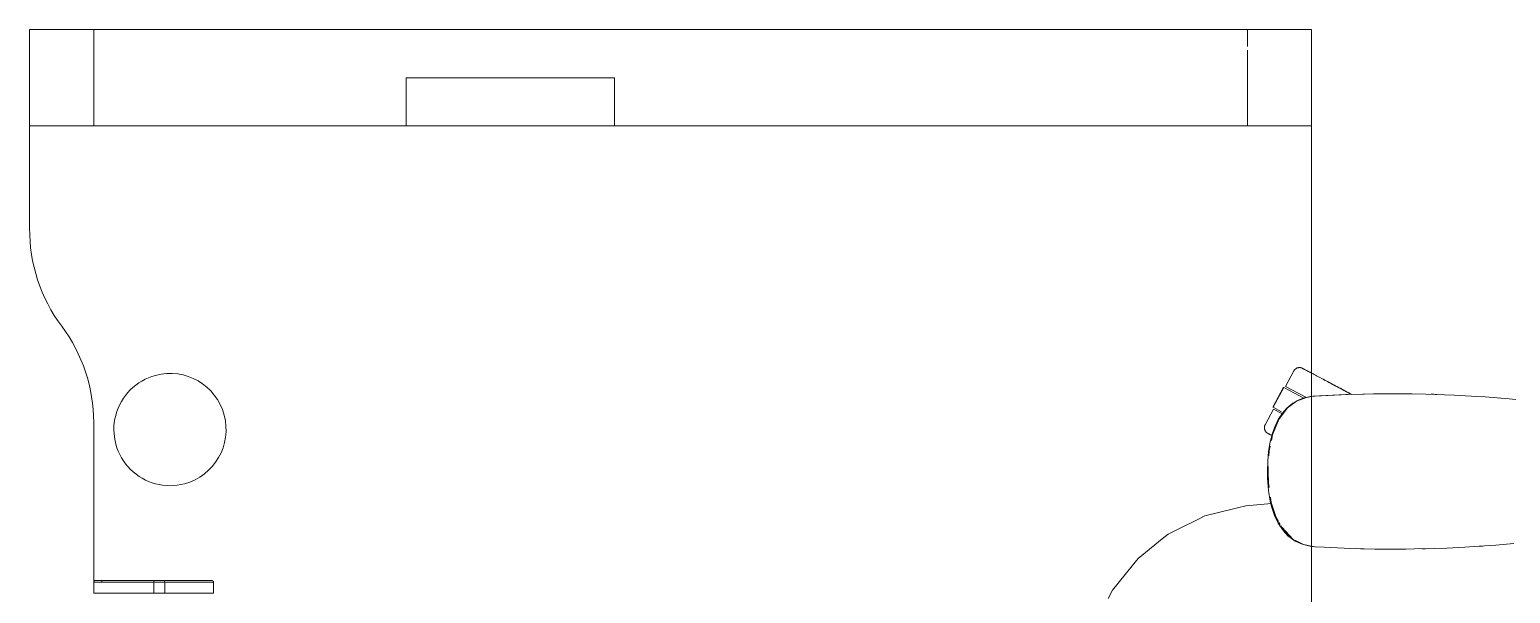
# Model space of a CAD drawing. Header units: millimetres. Extents: x 155927 to 295199, y -4084 to 97293.
# Drawn here: x 164881 to 165805, y 10631 to 10983 of the extents above; entities that cross this region are included whole.
import ezdxf

# ---------------------------------------------------------------- set-up
doc = ezdxf.new("R2010")
doc.units = ezdxf.units.MM
doc.header["$MEASUREMENT"] = 0
doc.layers.add('G-IMPT', color=8, linetype='CONTINUOUS', lineweight=9)
doc.layers.add('I-FURN', color=8, linetype='CONTINUOUS', lineweight=9)

msp = doc.modelspace()

# ---------------------------------------------------------------- linework, layer by layer
at = {"layer": 'G-IMPT'}
for p, q in [((165665.84, 10746.76), (165660.63, 10739.97)), ((165669.06, 10749.64), (165665.32, 10746.57)), ((165671.47, 10750.93), (165665.84, 10746.76)), ((165672.5, 10751.6), (165669.06, 10749.64)), ((165677.66, 10753.34), (165671.47, 10750.93)), ((165672.5, 10751.6), (165676.14, 10752.99)), ((165677.49, 10753.36), (165676.14, 10752.99)), ((165677.49, 10753.36), (165679.88, 10753.81)), ((165677.66, 10753.34), (165680.83, 10753.82)), ((165681.53, 10754.06), (165679.88, 10753.81)), ((165703.31, 10755.15), (165681.53, 10754.06)), ((165702.1, 10755.11), (165681.53, 10754.06)), ((165681.53, 10754.06), (165683.13, 10754.17)), ((165703.31, 10755.15), (165683.13, 10754.17)), ((165723.5, 10755.61), (165702.1, 10755.11)), ((165713.66, 10755.45), (165702.1, 10755.11)), ((165702.1, 10755.11), (165703.31, 10755.15)), ((165723.5, 10755.61), (165703.31, 10755.15)), ((165713.66, 10755.45), (165732.89, 10755.65)), ((165723.5, 10755.61), (165713.66, 10755.45)), ((165743.68, 10755.57), (165713.66, 10755.45)), ((165721.46, 10755.59), (165719.55, 10755.52)), ((165723.5, 10755.57), (165721.46, 10755.59)), ((165743.68, 10755.57), (165723.5, 10755.61)), ((165743.68, 10755.57), (165732.89, 10755.65)), ((165743.68, 10755.57), (165752.1, 10755.4)), ((165763.86, 10755.01), (165752.1, 10755.4)), ((165757.04, 10755.26), (165755.54, 10755.28)), ((165758.97, 10755.15), (165757.04, 10755.26)), ((165763.86, 10755.01), (165769.88, 10754.76)), ((165784.02, 10753.95), (165769.88, 10754.76)), ((165789.11, 10753.62), (165784.02, 10753.95)), ((165789.11, 10753.62), (165804.17, 10752.37)), ((165797.29, 10752.97), (165798.97, 10752.8)), ((165804.17, 10752.37), (165808.3, 10752.03)), ((165660, 10739.48), (165658.02, 10735.41)), ((165660.63, 10739.97), (165658.79, 10735.58)), ((165660, 10739.48), (165662.66, 10743.53)), ((165662.66, 10743.53), (165665.32, 10746.57)), ((165656.43, 10731.07), (165655, 10725.59)), ((165656.46, 10729.96), (165655.75, 10726.49)), ((165656.43, 10731.07), (165658.02, 10735.41)), ((165656.46, 10729.96), (165658.79, 10735.58)), ((165654, 10719.66), (165653.44, 10713.51)), ((165654, 10719.66), (165655, 10725.59)), ((165654.42, 10720), (165654.22, 10716.79)), ((165655.03, 10722.98), (165654.42, 10720)), ((165653.26, 10707.17), (165653.44, 10713.51)), ((165653.82, 10710.28), (165653.63, 10707.17)), ((165653.35, 10702.66), (165653.26, 10707.17)), ((165653.35, 10702.66), (165653.92, 10695.35)), ((165653.86, 10700.01), (165653.63, 10707.17)), ((165653.86, 10700.01), (165654.26, 10697.22)), ((165655.04, 10688.59), (165653.92, 10695.35)), ((165614.24, 10679.4), (165632.18, 10683.8)), ((165632.18, 10683.8), (165634.55, 10684.38)), ((165639.84, 10685.68), (165634.55, 10684.38)), ((165655.72, 10687.13), (165639.84, 10685.68)), ((165656.02, 10684.66), (165655.04, 10688.59)), ((165655.13, 10691.04), (165655.59, 10687.75)), ((165655.59, 10687.75), (165658.62, 10678.35)), ((165656.02, 10684.66), (165657.76, 10679.57)), ((165609.88, 10677.25), (165598.41, 10671.61)), ((165609.88, 10677.25), (165614.24, 10679.4)), ((165657.76, 10679.57), (165659.96, 10674.94)), ((165658.62, 10678.35), (165660.09, 10675.9)), ((165659.96, 10674.94), (165660.77, 10673.56)), ((165660.37, 10675.43), (165661.23, 10673.99)), ((165663.21, 10670.11), (165660.77, 10673.56)), ((165661.7, 10673.21), (165663.58, 10670.05)), ((165587.59, 10665.11), (165572.64, 10652.94)), ((165587.59, 10665.11), (165591.24, 10668.08)), ((165591.24, 10668.08), (165598.41, 10671.61)), ((165662.39, 10672.14), (165663.67, 10670.67)), ((165662.39, 10672.14), (165669.29, 10664.75)), ((165666.08, 10667.06), (165663.21, 10670.11)), ((165663.58, 10670.05), (165669.29, 10664.75)), ((165663.8, 10670.52), (165666.88, 10666.98)), ((165666.08, 10667.06), (165667.4, 10665.93)), ((165669.29, 10664.75), (165666.88, 10666.98)), ((165670.62, 10663.72), (165667.4, 10665.93)), ((165671.53, 10663.64), (165669.29, 10664.75)), ((165670.62, 10663.72), (165674.95, 10661.74)), ((165671.53, 10663.64), (165675.79, 10661.54)), ((165678.9, 10660.67), (165674.95, 10661.74)), ((165675.79, 10661.54), (165680.83, 10660.6)), ((165680.83, 10660.43), (165678.9, 10660.67)), ((165680.83, 10660.6), (165683.13, 10660.17)), ((165682.91, 10660.17), (165680.83, 10660.43)), ((165688.57, 10659.89), (165682.91, 10660.17)), ((165688.57, 10659.89), (165701.13, 10659.27)), ((165704.68, 10659.15), (165701.13, 10659.27)), ((165720.35, 10658.77), (165704.68, 10659.15)), ((165708.72, 10659.06), (165711.4, 10658.95)), ((165713.62, 10658.95), (165711.4, 10658.95)), ((165720.35, 10658.77), (165724.86, 10658.72)), ((165724.86, 10658.72), (165739.57, 10658.73)), ((165745.04, 10658.8), (165739.57, 10658.73)), ((165745.04, 10658.8), (165757.35, 10659.09)), ((165751.82, 10658.93), (165749.74, 10658.93)), ((165765.23, 10659.39), (165757.35, 10659.09)), ((165765.23, 10659.39), (165776.54, 10659.93)), ((165785.41, 10660.49), (165776.54, 10659.93)), ((165785.41, 10660.49), (165795.69, 10661.22)), ((165787.45, 10660.62), (165785.55, 10660.53)), ((165787.45, 10660.62), (165788.87, 10660.76)), ((165807.09, 10662.2), (165795.69, 10661.22)), ((165556.68, 10633.14), (165568.88, 10648.27)), ((165572.64, 10652.94), (165568.88, 10648.27)), ((165556.68, 10633.14), (165553.97, 10628.01))]:
    msp.add_line(p, q, dxfattribs=at)
at = {"layer": 'I-FURN'}
for p, q in [((164920.83, 10982.71), (164880.83, 10982.71)), ((164880.83, 10982.71), (165680.83, 10982.71)), ((164880.83, 10922.71), (164880.83, 10982.71)), ((164880.83, 10922.71), (164880.83, 10982.71)), ((164880.83, 10982.71), (164880.83, 10858.82)), ((165680.83, 10982.71), (164880.83, 10982.71)), ((164880.83, 10982.71), (165680.83, 10982.71)), ((164880.83, 10858.82), (164880.83, 10982.71)), ((165640.83, 10982.71), (164920.83, 10982.71)), ((164920.83, 10922.71), (164920.83, 10982.71)), ((164920.83, 10922.71), (164920.83, 10982.71)), ((165680.83, 10982.71), (165640.83, 10982.71)), ((165640.83, 10972.13), (165640.83, 10982.71)), ((165640.83, 10972.13), (165640.83, 10982.71)), ((165680.83, 10922.71), (165680.83, 10982.71)), ((165680.83, 10982.71), (165680.83, 10922.71)), ((165680.83, 9382.71), (165680.83, 10982.71)), ((165680.83, 10982.71), (165680.83, 9382.71)), ((165640.83, 10922.71), (165640.83, 10969.81)), ((165640.83, 10922.71), (165640.83, 10969.81)), ((165115.83, 10922.71), (165115.83, 10952.71)), ((165115.83, 10952.71), (165245.83, 10952.71)), ((165115.83, 10922.71), (165115.83, 10952.71)), ((165245.83, 10952.71), (165115.83, 10952.71)), ((165245.83, 10922.71), (165245.83, 10952.71)), ((165245.83, 10952.71), (165245.83, 10922.71)), ((165115.83, 10922.71), (164880.83, 10922.71)), ((164880.83, 10922.71), (164920.83, 10922.71)), ((164920.83, 10922.71), (165640.83, 10922.71)), ((165245.83, 10922.71), (165115.83, 10922.71)), ((165680.83, 10922.71), (165245.83, 10922.71)), ((165640.83, 10922.71), (165680.83, 10922.71)), ((165669.7, 10769.8), (165664.55, 10760.12)), ((165669.7, 10769.8), (165669.78, 10769.94)), ((165669.78, 10769.94), (165669.86, 10770.08)), ((165669.86, 10770.08), (165669.95, 10770.21)), ((165669.95, 10770.21), (165670.04, 10770.35)), ((165670.04, 10770.35), (165670.14, 10770.47)), ((165670.14, 10770.47), (165670.25, 10770.59)), ((165670.25, 10770.59), (165670.36, 10770.71)), ((165670.36, 10770.71), (165670.47, 10770.83)), ((165670.47, 10770.83), (165670.59, 10770.93)), ((165670.59, 10770.93), (165670.71, 10771.04)), ((165670.71, 10771.04), (165670.84, 10771.14)), ((165670.84, 10771.14), (165670.97, 10771.23)), ((165670.97, 10771.23), (165671.11, 10771.32)), ((165671.11, 10771.32), (165671.25, 10771.4)), ((165671.25, 10771.4), (165671.39, 10771.48)), ((165671.39, 10771.48), (165671.53, 10771.55)), ((165671.53, 10771.55), (165671.68, 10771.62)), ((165671.68, 10771.62), (165671.83, 10771.68)), ((165671.83, 10771.68), (165671.98, 10771.73)), ((165671.98, 10771.73), (165672.13, 10771.78)), ((165672.13, 10771.78), (165672.29, 10771.82)), ((165672.29, 10771.82), (165672.45, 10771.86)), ((165672.45, 10771.86), (165672.6, 10771.89)), ((165672.6, 10771.89), (165672.76, 10771.91)), ((165672.76, 10771.91), (165672.92, 10771.93)), ((165672.92, 10771.93), (165673.09, 10771.94)), ((165673.09, 10771.94), (165673.25, 10771.94)), ((165673.25, 10771.94), (165673.41, 10771.94)), ((165673.41, 10771.94), (165673.57, 10771.93)), ((165673.57, 10771.93), (165673.73, 10771.91)), ((165673.73, 10771.91), (165673.89, 10771.89)), ((165673.89, 10771.89), (165674.05, 10771.86)), ((165674.05, 10771.86), (165674.2, 10771.83)), ((165674.2, 10771.83), (165674.36, 10771.79)), ((165674.36, 10771.79), (165674.51, 10771.74)), ((165674.51, 10771.74), (165674.67, 10771.69)), ((165674.67, 10771.69), (165674.82, 10771.63)), ((165674.82, 10771.63), (165674.96, 10771.56)), ((165674.96, 10771.56), (165675.11, 10771.49)), ((165675.11, 10771.49), (165675.15, 10771.47)), ((165675.15, 10771.47), (165675.17, 10771.46)), ((165675.19, 10771.44), (165675.15, 10771.47)), ((165675.15, 10771.47), (165675.15, 10771.47)), ((165675.17, 10771.46), (165675.23, 10771.43)), ((165675.28, 10771.4), (165675.19, 10771.44)), ((165675.23, 10771.43), (165675.33, 10771.37)), ((165675.4, 10771.34), (165675.28, 10771.4)), ((165675.33, 10771.37), (165675.47, 10771.3)), ((165675.56, 10771.25), (165675.4, 10771.34)), ((165675.47, 10771.3), (165675.65, 10771.2)), ((165675.76, 10771.14), (165675.56, 10771.25)), ((165675.65, 10771.2), (165675.87, 10771.09)), ((165676, 10771.01), (165675.76, 10771.14)), ((165675.87, 10771.09), (165676.13, 10770.95)), ((165676.28, 10770.87), (165676, 10771.01)), ((165676.13, 10770.95), (165676.42, 10770.79)), ((165676.6, 10770.7), (165676.28, 10770.87)), ((165676.42, 10770.79), (165676.76, 10770.61)), ((165676.96, 10770.51), (165676.6, 10770.7)), ((165676.76, 10770.61), (165677.13, 10770.41)), ((165677.35, 10770.3), (165676.96, 10770.51)), ((165677.13, 10770.41), (165677.54, 10770.2)), ((165677.78, 10770.07), (165677.35, 10770.3)), ((165677.54, 10770.2), (165677.99, 10769.96)), ((165678.24, 10769.82), (165677.78, 10770.07)), ((165677.99, 10769.96), (165678.47, 10769.7)), ((165678.74, 10769.56), (165678.24, 10769.82)), ((165678.47, 10769.7), (165678.99, 10769.43)), ((165679.28, 10769.27), (165678.74, 10769.56)), ((165678.99, 10769.43), (165679.54, 10769.13)), ((165679.85, 10768.97), (165679.28, 10769.27)), ((165679.54, 10769.13), (165680.12, 10768.82)), ((165680.45, 10768.65), (165679.85, 10768.97)), ((165681.08, 10768.31), (165680.45, 10768.65)), ((165681.75, 10767.96), (165681.08, 10768.31)), ((165682.44, 10767.59), (165681.75, 10767.96)), ((165683.16, 10767.21), (165682.44, 10767.59)), ((165683.91, 10766.81), (165683.16, 10767.21)), ((165684.69, 10766.39), (165683.91, 10766.81)), ((165685.49, 10765.97), (165684.69, 10766.39)), ((165686.32, 10765.53), (165685.49, 10765.97)), ((165685.87, 10765.77), (165686.7, 10765.32)), ((165687.16, 10765.08), (165686.32, 10765.53)), ((165686.7, 10765.32), (165687.56, 10764.87)), ((165663.25, 10759.67), (165656.68, 10747.31)), ((165656.85, 10747.22), (165663.42, 10759.58)), ((165663.42, 10759.58), (165675.93, 10752.93)), ((165677.21, 10753.38), (165664.55, 10760.12)), ((165688.03, 10764.62), (165687.16, 10765.08)), ((165687.56, 10764.87), (165688.44, 10764.4)), ((165688.92, 10764.15), (165688.03, 10764.62)), ((165688.44, 10764.4), (165689.33, 10763.93)), ((165689.82, 10763.67), (165688.92, 10764.15)), ((165689.33, 10763.93), (165690.25, 10763.44)), ((165690.75, 10763.17), (165689.82, 10763.67)), ((165690.25, 10763.44), (165691.18, 10762.95)), ((165691.68, 10762.68), (165690.75, 10763.17)), ((165691.18, 10762.95), (165692.12, 10762.44)), ((165692.64, 10762.17), (165691.68, 10762.68)), ((165692.12, 10762.44), (165693.08, 10761.94)), ((165693.6, 10761.66), (165692.64, 10762.17)), ((165693.08, 10761.94), (165694.05, 10761.42)), ((165694.57, 10761.14), (165693.6, 10761.66)), ((165694.05, 10761.42), (165695.02, 10760.9)), ((165695.56, 10760.62), (165694.57, 10761.14)), ((165695.02, 10760.9), (165696.01, 10760.37)), ((165696.55, 10760.09), (165695.56, 10760.62)), ((165696.01, 10760.37), (165697.01, 10759.85)), ((165697.54, 10759.56), (165696.55, 10760.09)), ((165697.01, 10759.85), (165698.01, 10759.31)), ((165698.55, 10759.03), (165697.54, 10759.56)), ((165698.01, 10759.31), (165699.01, 10758.78)), ((165699.55, 10758.49), (165698.55, 10759.03)), ((165699.01, 10758.78), (165700.01, 10758.25)), ((165700.56, 10757.96), (165699.55, 10758.49)), ((165700.01, 10758.25), (165701.02, 10757.71)), ((165701.56, 10757.42), (165700.56, 10757.96)), ((165701.02, 10757.71), (165702.02, 10757.18)), ((165702.56, 10756.89), (165701.56, 10757.42)), ((165702.02, 10757.18), (165703.02, 10756.65)), ((165703.56, 10756.36), (165702.56, 10756.89)), ((165703.02, 10756.65), (165704.02, 10756.12)), ((165704.56, 10755.83), (165703.56, 10756.36)), ((165704.02, 10756.12), (165705.01, 10755.59)), ((165662.14, 10744.41), (165656.85, 10747.22)), ((165705.54, 10755.31), (165704.56, 10755.83)), ((165705.01, 10755.59), (165706, 10755.07)), ((164920.83, 10737.71), (164920.83, 10638.14)), ((164920.83, 10638.14), (164920.83, 10737.71)), ((165657.04, 10745.99), (165651.89, 10736.3)), ((165662.23, 10743.23), (165657.04, 10745.99)), ((165651.41, 10734.4), (165651.42, 10734.56)), ((165651.42, 10734.24), (165651.41, 10734.4)), ((165651.42, 10734.56), (165651.43, 10734.73)), ((165651.43, 10734.08), (165651.42, 10734.24)), ((165651.43, 10734.73), (165651.44, 10734.89)), ((165651.44, 10733.92), (165651.43, 10734.08)), ((165651.44, 10734.89), (165651.46, 10735.05)), ((165651.47, 10733.76), (165651.44, 10733.92)), ((165651.46, 10735.05), (165651.49, 10735.2)), ((165651.5, 10733.6), (165651.47, 10733.76)), ((165651.49, 10735.2), (165651.53, 10735.36)), ((165651.53, 10733.45), (165651.5, 10733.6)), ((165651.53, 10735.36), (165651.57, 10735.52)), ((165651.57, 10733.29), (165651.53, 10733.45)), ((165651.57, 10735.52), (165651.62, 10735.67)), ((165651.62, 10733.14), (165651.57, 10733.29)), ((165651.62, 10735.67), (165651.67, 10735.82)), ((165651.67, 10732.98), (165651.62, 10733.14)), ((165651.67, 10735.82), (165651.73, 10735.97)), ((165651.73, 10732.83), (165651.67, 10732.98)), ((165651.73, 10735.97), (165651.79, 10736.12)), ((165651.8, 10732.69), (165651.73, 10732.83)), ((165651.79, 10736.12), (165651.86, 10736.27)), ((165651.87, 10732.54), (165651.8, 10732.69)), ((165651.86, 10736.27), (165651.89, 10736.3)), ((165651.95, 10732.4), (165651.87, 10732.54)), ((165652.03, 10732.26), (165651.95, 10732.4)), ((165652.12, 10732.13), (165652.03, 10732.26)), ((165652.22, 10732), (165652.12, 10732.13)), ((165652.32, 10731.87), (165652.22, 10732)), ((165652.42, 10731.75), (165652.32, 10731.87)), ((165652.53, 10731.63), (165652.42, 10731.75)), ((165652.64, 10731.51), (165652.53, 10731.63)), ((165652.76, 10731.4), (165652.64, 10731.51)), ((165652.88, 10731.3), (165652.76, 10731.4)), ((165653.01, 10731.2), (165652.88, 10731.3)), ((165653.14, 10731.11), (165653.01, 10731.2)), ((165653.27, 10731.02), (165653.14, 10731.11)), ((165653.41, 10730.93), (165653.27, 10731.02)), ((165653.55, 10730.85), (165653.41, 10730.93)), ((165653.56, 10730.85), (165653.55, 10730.85)), ((165653.55, 10730.85), (165653.57, 10730.84)), ((165653.6, 10730.83), (165653.56, 10730.85)), ((165653.57, 10730.84), (165653.63, 10730.81)), ((165653.68, 10730.78), (165653.6, 10730.83)), ((165653.63, 10730.81), (165653.73, 10730.76)), ((165653.8, 10730.72), (165653.68, 10730.78)), ((165653.73, 10730.76), (165653.87, 10730.68)), ((165653.96, 10730.63), (165653.8, 10730.72)), ((165653.87, 10730.68), (165654.05, 10730.59)), ((165654.17, 10730.53), (165653.96, 10730.63)), ((165654.05, 10730.59), (165654.27, 10730.47)), ((165654.41, 10730.4), (165654.17, 10730.53)), ((165654.27, 10730.47), (165654.53, 10730.33)), ((165654.69, 10730.25), (165654.41, 10730.4)), ((165654.53, 10730.33), (165654.83, 10730.17)), ((165655, 10730.08), (165654.69, 10730.25)), ((165654.83, 10730.17), (165655.16, 10730)), ((165655.36, 10729.89), (165655, 10730.08)), ((165655.16, 10730), (165655.54, 10729.8)), ((165655.75, 10729.68), (165655.36, 10729.89)), ((165655.54, 10729.8), (165655.95, 10729.58)), ((165656.18, 10729.45), (165655.75, 10729.68)), ((164920.82, 10631.14), (164920.82, 10638.14)), ((164958.29, 10638.14), (164920.83, 10638.14)), ((164920.83, 10638.14), (164920.83, 10631.14)), ((164925.82, 10639.14), (164921.83, 10639.14)), ((164921.83, 10639.14), (164958.85, 10639.14)), ((164925.82, 10639.14), (164925.82, 10638.14)), ((164964.39, 10639.14), (164925.82, 10639.14)), ((164965.21, 10638.14), (164958.29, 10638.14)), ((164958.29, 10638.14), (164958.29, 10631.14)), ((164958.85, 10639.14), (164964.39, 10639.14)), ((164964.39, 10639.14), (164994.67, 10639.14)), ((164964.39, 10639.14), (164994.67, 10639.14)), ((164995.49, 10638.14), (164965.21, 10638.14)), ((164965.21, 10638.14), (164965.21, 10631.14)), ((164995.34, 10638.88), (164995.31, 10638.91)), ((164995.67, 10638.14), (164995.49, 10638.14)), ((164995.49, 10638.14), (164995.49, 10631.14)), ((164995.67, 10638.14), (164995.67, 10631.14)), ((164995.67, 10638.14), (164995.67, 10631.14)), ((164995.67, 10631.14), (164995.67, 10638.14)), ((164958.29, 10631.14), (164920.83, 10631.14)), ((164965.21, 10631.14), (164958.29, 10631.14)), ((164995.49, 10631.14), (164965.21, 10631.14)), ((164995.67, 10631.14), (164995.49, 10631.14))]:
    msp.add_line(p, q, dxfattribs=at)
at = {"layer": 'I-FURN', "flags": 128}
for points in [[(164921.82, 10639.14), (164921.78, 10639.14), (164921.74, 10639.13), (164921.7, 10639.13), (164921.66, 10639.12), (164921.62, 10639.12), (164921.58, 10639.11), (164921.55, 10639.1), (164921.51, 10639.09), (164921.47, 10639.07), (164921.43, 10639.06), (164921.4, 10639.04), (164921.36, 10639.02), (164921.33, 10639.01), (164921.29, 10638.98), (164921.26, 10638.96), (164921.23, 10638.94), (164921.19, 10638.91), (164921.16, 10638.89), (164921.13, 10638.86), (164921.11, 10638.83), (164921.08, 10638.8), (164921.05, 10638.77), (164921.03, 10638.74), (164921, 10638.71), (164920.98, 10638.68), (164920.96, 10638.64), (164920.94, 10638.61), (164920.92, 10638.57), (164920.91, 10638.54), (164920.89, 10638.5), (164920.88, 10638.46), (164920.86, 10638.42), (164920.85, 10638.39), (164920.84, 10638.35), (164920.84, 10638.31), (164920.83, 10638.27), (164920.83, 10638.23), (164920.82, 10638.19), (164920.82, 10638.15), (164920.82, 10638.14)], [(164925.82, 10639.14), (164925.66, 10639.14), (164925.5, 10639.14), (164925.34, 10639.14), (164925.19, 10639.14), (164925.03, 10639.14), (164924.87, 10639.14), (164924.72, 10639.14), (164924.56, 10639.14), (164924.41, 10639.14), (164924.26, 10639.14), (164924.12, 10639.14), (164923.98, 10639.14), (164923.83, 10639.14), (164923.7, 10639.14), (164923.56, 10639.14), (164923.43, 10639.14), (164923.31, 10639.14), (164923.18, 10639.14), (164923.07, 10639.14), (164922.95, 10639.14), (164922.84, 10639.14), (164922.74, 10639.14), (164922.64, 10639.14), (164922.55, 10639.14), (164922.46, 10639.14), (164922.37, 10639.14), (164922.29, 10639.14), (164922.22, 10639.14), (164922.16, 10639.14), (164922.09, 10639.14), (164922.04, 10639.14), (164921.99, 10639.14), (164921.95, 10639.14), (164921.91, 10639.14), (164921.88, 10639.14), (164921.86, 10639.14), (164921.84, 10639.14), (164921.83, 10639.14), (164921.82, 10639.14)], [(164921.82, 10639.14), (164921.83, 10639.14), (164921.83, 10639.14)], [(164921.83, 10639.14), (164922.11, 10639.14), (164922.52, 10639.14), (164923.07, 10639.14), (164923.75, 10639.14), (164924.57, 10639.14), (164925.52, 10639.14), (164926.6, 10639.14), (164927.81, 10639.14), (164929.14, 10639.14), (164930.6, 10639.14), (164932.19, 10639.14), (164933.89, 10639.14), (164935.71, 10639.14), (164937.64, 10639.14), (164939.68, 10639.14), (164941.84, 10639.14), (164944.09, 10639.14), (164946.45, 10639.14), (164948.9, 10639.14), (164951.45, 10639.14), (164954.09, 10639.14), (164956.81, 10639.14), (164958.85, 10639.14)], [(164958.85, 10639.14), (164958.99, 10639.14), (164959.13, 10639.14), (164959.27, 10639.14), (164959.41, 10639.14), (164959.56, 10639.14), (164959.7, 10639.14), (164959.85, 10639.14), (164960.01, 10639.14), (164960.16, 10639.14), (164960.32, 10639.14), (164960.48, 10639.14), (164960.63, 10639.14), (164960.79, 10639.14), (164960.95, 10639.14), (164961.11, 10639.14), (164961.27, 10639.14), (164961.43, 10639.14), (164961.59, 10639.14), (164961.75, 10639.14), (164961.91, 10639.14), (164962.06, 10639.14), (164962.22, 10639.14), (164962.37, 10639.14), (164962.52, 10639.14), (164962.67, 10639.14), (164962.82, 10639.14), (164962.96, 10639.14), (164963.1, 10639.14), (164963.24, 10639.14), (164963.37, 10639.14), (164963.5, 10639.14), (164963.63, 10639.14), (164963.75, 10639.14), (164963.87, 10639.14), (164963.98, 10639.14), (164964.09, 10639.14), (164964.2, 10639.14), (164964.3, 10639.14), (164964.39, 10639.14)], [(164995.67, 10638.14), (164995.67, 10638.18), (164995.67, 10638.22), (164995.66, 10638.26), (164995.66, 10638.3), (164995.65, 10638.34), (164995.64, 10638.38), (164995.63, 10638.41), (164995.62, 10638.45), (164995.6, 10638.49), (164995.59, 10638.53), (164995.57, 10638.56), (164995.56, 10638.6), (164995.54, 10638.63)]]:
    msp.add_lwpolyline(points, dxfattribs=at)
at = {"layer": 'I-FURN'}
for centre, radius, start, end in [((164980.86, 10857.73), 100.03, 179.37439, 216.8699), ((164980.86, 10857.73), 100.03, 179.37439, 216.8699), ((164820.83, 10737.71), 100, 0, 36.8699), ((164820.83, 10737.71), 100, 0, 36.8699), ((164968.41, 10733.26), 35, 105, 165), ((164968.41, 10733.26), 35, 285, 105), ((164968.41, 10733.26), 35, 165.29956, 285)]:
    msp.add_arc(centre, radius, start, end, dxfattribs=at)
at = {"layer": 'I-FURN', "extrusion": (0, 0, -1)}
for centre, major_axis, ratio, start_param, end_param in [((164921.83, 10638.14), (0, -1), 0.998113, 1.570796, 3.141593), ((164958.85, 10638.14), (0, -1), 0.56467, 1.570796, 3.141593), ((164964.39, 10638.14), (0, -1), 0.819152, 3.141593, 4.712389), ((164994.67, 10638.14), (0, 1), 0.819152, 0, 1.570796)]:
    msp.add_ellipse(centre, major_axis=major_axis, ratio=ratio, start_param=start_param, end_param=end_param, dxfattribs=at)

doc.saveas('drawing.dxf')
